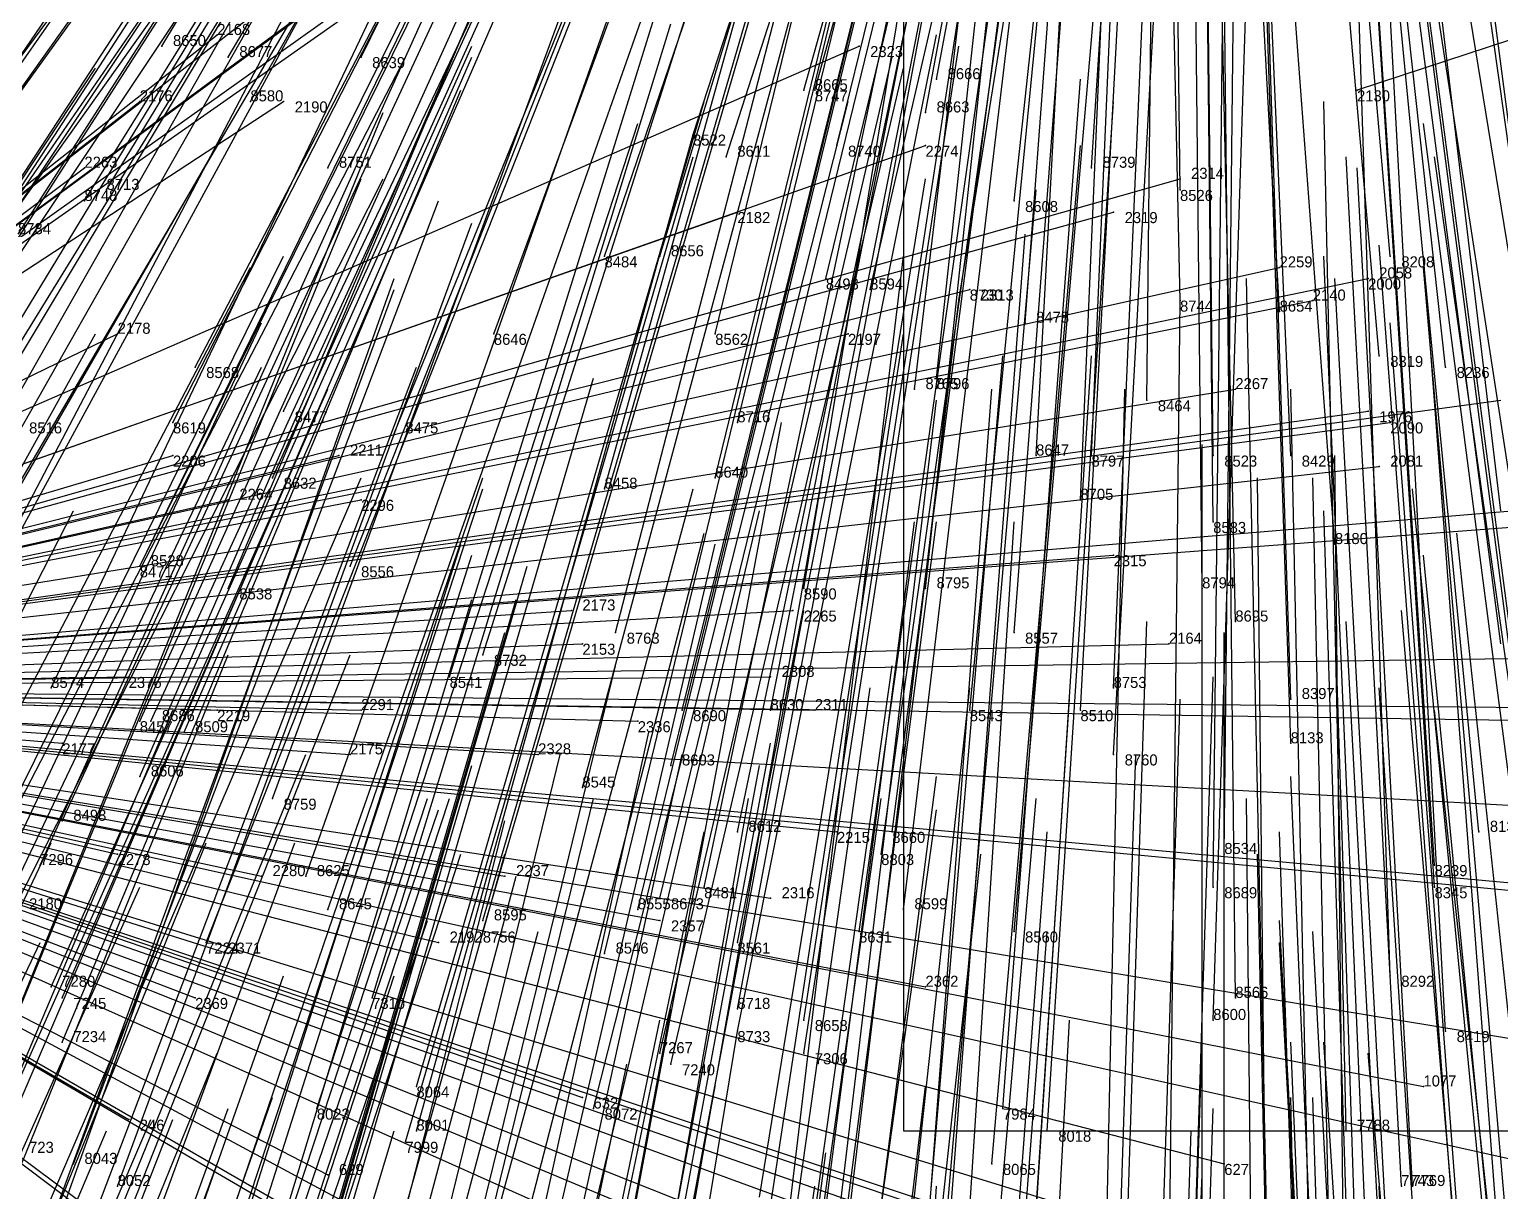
# Model space of a CAD drawing. Extents: x -0.5 to 0.59, y -0.5 to 0.59.
# Drawn here: x -0.108 to 0.025, y -0.2575 to -0.1525 of the extents above; entities that cross this region are included whole.
import ezdxf

# ---------------------------------------------------------------- set-up
doc = ezdxf.new("R2010")
doc.units = 0
for name, color, linetype in [('Clients', 3, 'CONTINUOUS'), ('Facilities', 3, 'CONTINUOUS'), ('Facilities_lines', 3, 'CONTINUOUS'), ('Min_max_boxes', 1, 'CONTINUOUS'), ('Normals', 1, 'CONTINUOUS'), ('Source_points', 5, 'CONTINUOUS'), ('Text', 3, 'CONTINUOUS')]:
    doc.layers.add(name, color=color, linetype=linetype)

msp = doc.modelspace()

# ---------------------------------------------------------------- linework, layer by layer
at = {"layer": 'Clients', "color": 5}
for p in [(-0.091, -0.153, -1.25), (-0.033, -0.154, -1.25), (0.012, -0.158, -1.25), (-0.098, -0.159, -1.25), (-0.085, -0.159, -1.25), (-0.027, -0.163, -1.25), (-0.103, -0.165, -1.25), (-0.004, -0.166, -1.25), (-0.044, -0.169, -1.25), (-0.01, -0.169, -1.25), (0.005, -0.174, -1.25), (0.013, -0.175, -1.25), (0.013, -0.175, -1.25), (-0.023, -0.176, -1.25), (0.008, -0.177, -1.25), (-0.1, -0.18, -1.25), (-0.034, -0.18, -1.25), (0.001, -0.185, -1.25), (0.013, -0.187, -1.25), (0.015, -0.188, -1.25), (-0.095, -0.191, -1.25), (-0.08, -0.191, -1.25), (0.014, -0.192, -1.25), (-0.09, -0.195, -1.25), (-0.078, -0.195, -1.25), (-0.01, -0.2, -1.25), (-0.059, -0.205, -1.25), (-0.039, -0.205, -1.25), (-0.058, -0.208, -1.25), (-0.005, -0.208, -1.25), (-0.099, -0.211, -1.25), (-0.041, -0.211, -1.25), (-0.091, -0.214, -1.25), (-0.078, -0.214, -1.25), (-0.037, -0.214, -1.25), (-0.053, -0.215, -1.25), (-0.105, -0.217, -1.25), (-0.079, -0.218, -1.25), (-0.062, -0.218, -1.25), (-0.035, -0.225, -1.25), (-0.1, -0.227, -1.25), (-0.087, -0.229, -1.25), (-0.065, -0.229, -1.25), (-0.041, -0.231, -1.25), (-0.051, -0.233, -1.25), (-0.071, -0.235, -1.25), (-0.09, -0.236, -1.25), (-0.027, -0.239, -1.25), (-0.093, -0.24, -1.25), (0.018, -0.248, -1.25), (-0.058, -0.249, -1.25), (-0.099, -0.251, -1.25), (0, -0.255, -1.25), (-0.081, -0.256, -1.25)]:
    msp.add_point(p, dxfattribs=at)
at = {"layer": 'Facilities', "color": 3}
for p in [(-0.096, -0.154, -0.453), (-0.09, -0.155, -0.448), (-0.078, -0.155, -0.434), (-0.038, -0.158, -0.407), (-0.037, -0.158, -0.406), (-0.026, -0.157, -0.397), (-0.088, -0.159, -0.454), (-0.027, -0.16, -0.404), (-0.048, -0.162, -0.422), (-0.035, -0.163, -0.417), (-0.045, -0.164, -0.424), (-0.081, -0.165, -0.459), (-0.012, -0.165, -0.413), (-0.101, -0.167, -0.487), (-0.004, -0.167, -0.417), (-0.103, -0.168, -0.492), (-0.019, -0.168, -0.423), (-0.056, -0.173, -0.455), (-0.051, -0.173, -0.451), (0.015, -0.173, -0.435), (-0.036, -0.175, -0.447), (-0.032, -0.176, -0.446), (-0.024, -0.177, -0.446), (-0.004, -0.177, -0.444), (0.005, -0.178, -0.444), (-0.018, -0.179, -0.449), (-0.066, -0.18, -0.48), (-0.046, -0.18, -0.466), (0.014, -0.182, -0.457), (-0.093, -0.183, -0.514), (0.02, -0.183, -0.461), (-0.026, -0.184, -0.465), (-0.028, -0.185, -0.468), (-0.007, -0.186, -0.467), (-0.085, -0.187, -0.514), (-0.095, -0.188, -0.527), (-0.044, -0.188, -0.483), (-0.075, -0.189, -0.507), (-0.017, -0.191, -0.479), (-0.012, -0.191, -0.479), (-0.001, -0.191, -0.478), (0.006, -0.191, -0.479), (-0.086, -0.193, -0.529), (-0.056, -0.194, -0.504), (-0.046, -0.193, -0.496), (-0.013, -0.195, -0.488), (-0.001, -0.197, -0.493), (0.01, -0.199, -0.497), (-0.098, -0.201, -0.559), (-0.098, -0.201, -0.558), (-0.079, -0.201, -0.54), (-0.09, -0.203, -0.556), (-0.038, -0.203, -0.518), (-0.027, -0.203, -0.511), (-0.002, -0.203, -0.507), (0.001, -0.206, -0.515), (-0.055, -0.207, -0.537), (-0.019, -0.207, -0.521), (-0.067, -0.209, -0.549), (-0.07, -0.211, -0.557), (-0.106, -0.212, -0.592), (-0.01, -0.212, -0.53), (-0.049, -0.214, -0.55), (-0.041, -0.214, -0.544), (-0.023, -0.214, -0.539), (-0.013, -0.214, -0.537), (0.006, -0.213, -0.533), (-0.098, -0.215, -0.592), (-0.097, -0.215, -0.589), (-0.094, -0.216, -0.589), (-0.01, -0.218, -0.547), (0.006, -0.217, -0.542), (-0.05, -0.219, -0.56), (-0.098, -0.22, -0.602), (-0.086, -0.222, -0.596), (-0.058, -0.221, -0.571), (-0.105, -0.224, -0.617), (-0.044, -0.225, -0.573), (-0.03, -0.225, -0.568), (0.023, -0.225, -0.565), (-0.031, -0.227, -0.573), (0, -0.227, -0.567), (-0.107, -0.228, -0.629), (0.019, -0.228, -0.573), (-0.083, -0.229, -0.608), (-0.051, -0.231, -0.591), (-0.047, -0.23, -0.588), (-0.001, -0.23, -0.575), (0.019, -0.23, -0.577), (-0.081, -0.232, -0.614), (-0.053, -0.232, -0.595), (-0.029, -0.232, -0.584), (-0.067, -0.233, -0.606), (-0.092, -0.235, -0.632), (-0.067, -0.234, -0.609), (-0.044, -0.235, -0.598), (-0.033, -0.234, -0.591), (-0.019, -0.234, -0.588), (-0.056, -0.236, -0.605), (-0.106, -0.239, -0.653), (0.015, -0.238, -0.597), (-0.105, -0.24, -0.655), (-0.077, -0.24, -0.631), (0.001, -0.24, -0.6), (-0.044, -0.241, -0.612), (-0.044, -0.243, -0.619), (-0.038, -0.242, -0.614), (-0.001, -0.242, -0.605), (0.02, -0.243, -0.61), (-0.105, -0.244, -0.663), (-0.051, -0.245, -0.626), (-0.038, -0.245, -0.621), (-0.05, -0.246, -0.628), (-0.073, -0.248, -0.647), (-0.082, -0.25, -0.658), (-0.057, -0.25, -0.641), (-0.02, -0.25, -0.628), (-0.073, -0.252, -0.656), (-0.016, -0.252, -0.631), (0.011, -0.252, -0.63), (-0.074, -0.253, -0.659), (-0.104, -0.255, -0.688), (-0.021, -0.255, -0.64), (-0.1, -0.257, -0.689), (0.016, -0.257, -0.643), (0.017, -0.257, -0.644)]:
    msp.add_point(p, dxfattribs=at)
at = {"layer": 'Facilities_lines', "color": 3}
for p, q in [((0.164, -0.108, -1.25), (0.012, -0.158, -1.25)), ((-0.166, -0.212, -1.25), (-0.041, -0.123, -1.25)), ((-0.166, -0.212, -1.25), (-0.052, -0.128, -1.25)), ((-0.166, -0.212, -1.25), (-0.067, -0.135, -1.25)), ((-0.166, -0.212, -1.25), (-0.064, -0.137, -1.25)), ((-0.166, -0.212, -1.25), (-0.069, -0.144, -1.25)), ((-0.166, -0.212, -1.25), (-0.091, -0.153, -1.25)), ((-0.166, -0.212, -1.25), (-0.033, -0.154, -1.25)), ((-0.166, -0.212, -1.25), (-0.098, -0.159, -1.25)), ((-0.166, -0.212, -1.25), (-0.085, -0.159, -1.25)), ((-0.166, -0.212, -1.25), (-0.027, -0.163, -1.25)), ((-0.166, -0.212, -1.25), (-0.103, -0.165, -1.25)), ((-0.166, -0.212, -1.25), (-0.004, -0.166, -1.25)), ((-0.166, -0.212, -1.25), (-0.044, -0.169, -1.25)), ((-0.166, -0.212, -1.25), (-0.01, -0.169, -1.25)), ((-0.166, -0.212, -1.25), (0.005, -0.174, -1.25)), ((-0.166, -0.212, -1.25), (0.013, -0.175, -1.25)), ((-0.166, -0.212, -1.25), (0.013, -0.175, -1.25)), ((-0.166, -0.212, -1.25), (-0.023, -0.176, -1.25)), ((-0.166, -0.212, -1.25), (0.008, -0.177, -1.25)), ((-0.166, -0.212, -1.25), (-0.1, -0.18, -1.25)), ((-0.166, -0.212, -1.25), (-0.034, -0.18, -1.25)), ((-0.166, -0.212, -1.25), (0.001, -0.185, -1.25)), ((-0.166, -0.212, -1.25), (0.025, -0.186, -1.25)), ((-0.166, -0.212, -1.25), (0.013, -0.187, -1.25)), ((-0.166, -0.212, -1.25), (0.015, -0.188, -1.25)), ((-0.166, -0.212, -1.25), (-0.095, -0.191, -1.25)), ((-0.166, -0.212, -1.25), (-0.08, -0.191, -1.25)), ((-0.166, -0.212, -1.25), (0.014, -0.192, -1.25)), ((-0.166, -0.212, -1.25), (-0.09, -0.195, -1.25)), ((-0.166, -0.212, -1.25), (-0.078, -0.195, -1.25)), ((-0.166, -0.212, -1.25), (0.026, -0.196, -1.25)), ((-0.166, -0.212, -1.25), (0.032, -0.197, -1.25)), ((-0.166, -0.212, -1.25), (-0.01, -0.2, -1.25)), ((-0.166, -0.212, -1.25), (-0.059, -0.205, -1.25)), ((-0.166, -0.212, -1.25), (-0.039, -0.205, -1.25)), ((-0.166, -0.212, -1.25), (-0.058, -0.208, -1.25)), ((-0.166, -0.212, -1.25), (-0.005, -0.208, -1.25)), ((-0.166, -0.212, -1.25), (0.05, -0.209, -1.25)), ((-0.166, -0.212, -1.25), (-0.041, -0.211, -1.25)), ((-0.166, -0.212, -1.25), (-0.099, -0.211, -1.25)), ((-0.166, -0.212, -1.25), (-0.099, -0.251, -1.25)), ((-0.166, -0.212, -1.25), (-0.002, -0.277, -1.25)), ((-0.166, -0.212, -1.25), (-0.081, -0.261, -1.25)), ((-0.166, -0.212, -1.25), (-0.065, -0.271, -1.25)), ((-0.166, -0.212, -1.25), (-0.024, -0.26, -1.25)), ((-0.166, -0.212, -1.25), (0, -0.255, -1.25)), ((-0.166, -0.212, -1.25), (-0.081, -0.256, -1.25)), ((-0.166, -0.212, -1.25), (-0.058, -0.249, -1.25)), ((-0.166, -0.212, -1.25), (-0.03, -0.285, -1.25)), ((-0.166, -0.212, -1.25), (-0.085, -0.272, -1.25)), ((-0.166, -0.212, -1.25), (-0.086, -0.272, -1.25)), ((-0.166, -0.212, -1.25), (-0.027, -0.27, -1.25)), ((-0.166, -0.212, -1.25), (-0.043, -0.267, -1.25)), ((-0.166, -0.212, -1.25), (-0.01, -0.269, -1.25)), ((-0.166, -0.212, -1.25), (0.008, -0.27, -1.25)), ((-0.166, -0.212, -1.25), (0.031, -0.281, -1.25)), ((-0.166, -0.212, -1.25), (0.018, -0.248, -1.25)), ((-0.166, -0.212, -1.25), (0.019, -0.269, -1.25)), ((-0.166, -0.212, -1.25), (-0.079, -0.218, -1.25)), ((-0.166, -0.212, -1.25), (-0.105, -0.217, -1.25)), ((-0.166, -0.212, -1.25), (-0.071, -0.235, -1.25)), ((-0.166, -0.212, -1.25), (0.035, -0.279, -1.25)), ((-0.166, -0.212, -1.25), (0.046, -0.259, -1.25)), ((-0.166, -0.212, -1.25), (0.041, -0.231, -1.25)), ((-0.166, -0.212, -1.25), (0.032, -0.215, -1.25)), ((-0.166, -0.212, -1.25), (0.053, -0.214, -1.25)), ((-0.166, -0.212, -1.25), (0.065, -0.234, -1.25)), ((-0.166, -0.212, -1.25), (0.033, -0.223, -1.25)), ((-0.166, -0.212, -1.25), (0.04, -0.246, -1.25)), ((-0.166, -0.212, -1.25), (-0.035, -0.225, -1.25)), ((-0.166, -0.212, -1.25), (-0.091, -0.214, -1.25)), ((-0.166, -0.212, -1.25), (-0.065, -0.229, -1.25)), ((-0.166, -0.212, -1.25), (-0.1, -0.227, -1.25)), ((-0.166, -0.212, -1.25), (-0.087, -0.229, -1.25)), ((-0.166, -0.212, -1.25), (-0.078, -0.214, -1.25)), ((-0.166, -0.212, -1.25), (-0.037, -0.214, -1.25)), ((-0.166, -0.212, -1.25), (-0.041, -0.231, -1.25)), ((-0.166, -0.212, -1.25), (-0.062, -0.218, -1.25)), ((-0.166, -0.212, -1.25), (-0.053, -0.215, -1.25)), ((-0.166, -0.212, -1.25), (-0.051, -0.233, -1.25)), ((-0.166, -0.212, -1.25), (-0.027, -0.239, -1.25)), ((-0.166, -0.212, -1.25), (-0.093, -0.24, -1.25)), ((-0.166, -0.212, -1.25), (-0.09, -0.236, -1.25))]:
    msp.add_line(p, q, dxfattribs=at)
at = {"layer": 'Min_max_boxes', "color": 1}
for p, q in [((-0.029, 0.039, -1.25), (-0.029, -0.252, -1.25)), ((-0.029, 0.039, -1.25), (-0.029, -0.252, -1.25)), ((-0.029, -0.252, -1.25), (0.31, -0.252, -1.25)), ((-0.029, -0.252, -1.25), (0.31, -0.252, -1.25)), ((-0.029, -0.252, -1.25), (-0.029, -0.252, -1.25))]:
    msp.add_line(p, q, dxfattribs=at)
at = {"layer": 'Normals', "color": 1}
for p, q in [((-0.026, -0.157, -0.397), (-0.009, -0.066, -0.436)), ((-0.038, -0.158, -0.407), (-0.013, -0.069, -0.444)), ((-0.037, -0.158, -0.406), (-0.012, -0.068, -0.442)), ((-0.027, -0.16, -0.404), (-0.01, -0.069, -0.443)), ((-0.078, -0.155, -0.434), (-0.037, -0.072, -0.471)), ((-0.048, -0.162, -0.422), (-0.019, -0.073, -0.458)), ((-0.035, -0.163, -0.417), (-0.013, -0.073, -0.454)), ((-0.012, -0.165, -0.413), (-0.006, -0.072, -0.451)), ((-0.096, -0.154, -0.453), (-0.048, -0.074, -0.491)), ((-0.045, -0.164, -0.424), (-0.016, -0.074, -0.459)), ((-0.09, -0.155, -0.448), (-0.043, -0.075, -0.486)), ((-0.004, -0.167, -0.417), (-0.005, -0.075, -0.457)), ((-0.019, -0.168, -0.423), (-0.009, -0.076, -0.462)), ((-0.088, -0.159, -0.454), (-0.042, -0.078, -0.492)), ((-0.081, -0.165, -0.459), (-0.04, -0.082, -0.497)), ((0.015, -0.173, -0.435), (0.007, -0.082, -0.476)), ((-0.111, -0.158, -0.484), (-0.056, -0.084, -0.521)), ((-0.056, -0.173, -0.455), (-0.026, -0.085, -0.491)), ((-0.051, -0.173, -0.451), (-0.024, -0.084, -0.487)), ((-0.036, -0.175, -0.447), (-0.014, -0.084, -0.483)), ((-0.032, -0.176, -0.446), (-0.011, -0.085, -0.482)), ((-0.024, -0.177, -0.446), (-0.009, -0.084, -0.481)), ((-0.018, -0.179, -0.449), (-0.011, -0.086, -0.486)), ((-0.004, -0.177, -0.444), (-0.006, -0.086, -0.483)), ((0.005, -0.178, -0.444), (0, -0.086, -0.484)), ((-0.103, -0.168, -0.492), (-0.054, -0.089, -0.53)), ((-0.101, -0.167, -0.487), (-0.053, -0.088, -0.525)), ((-0.046, -0.18, -0.466), (-0.024, -0.09, -0.502)), ((0.014, -0.182, -0.457), (0.006, -0.091, -0.497)), ((-0.109, -0.171, -0.507), (-0.059, -0.093, -0.544)), ((-0.066, -0.18, -0.48), (-0.034, -0.093, -0.517)), ((-0.028, -0.185, -0.468), (-0.017, -0.093, -0.505)), ((-0.026, -0.184, -0.465), (-0.016, -0.092, -0.502)), ((0.02, -0.183, -0.461), (0.01, -0.092, -0.501)), ((-0.007, -0.186, -0.467), (-0.006, -0.094, -0.504)), ((-0.044, -0.188, -0.483), (-0.022, -0.098, -0.52)), ((-0.017, -0.191, -0.479), (-0.012, -0.098, -0.516)), ((-0.012, -0.191, -0.479), (-0.008, -0.098, -0.516)), ((-0.001, -0.191, -0.478), (-0.002, -0.099, -0.516)), ((0.006, -0.191, -0.479), (0.002, -0.099, -0.518)), ((-0.093, -0.183, -0.514), (-0.05, -0.101, -0.551)), ((-0.013, -0.195, -0.488), (-0.009, -0.102, -0.526)), ((0.03, -0.194, -0.49), (0.018, -0.102, -0.528)), ((-0.085, -0.187, -0.514), (-0.045, -0.103, -0.55)), ((-0.075, -0.189, -0.507), (-0.04, -0.103, -0.546)), ((-0.046, -0.193, -0.496), (-0.024, -0.103, -0.533)), ((-0.126, -0.18, -0.55), (-0.074, -0.104, -0.588)), ((-0.118, -0.181, -0.541), (-0.068, -0.104, -0.579)), ((-0.112, -0.184, -0.538), (-0.064, -0.105, -0.576)), ((-0.056, -0.194, -0.504), (-0.031, -0.104, -0.541)), ((-0.001, -0.197, -0.493), (-0.002, -0.105, -0.531)), ((0.025, -0.196, -0.494), (0.014, -0.104, -0.531)), ((-0.095, -0.188, -0.527), (-0.053, -0.106, -0.566)), ((0.01, -0.199, -0.497), (0.003, -0.106, -0.535)), ((-0.109, -0.189, -0.544), (-0.063, -0.108, -0.582)), ((-0.086, -0.193, -0.529), (-0.048, -0.109, -0.568)), ((-0.027, -0.203, -0.511), (-0.017, -0.11, -0.548)), ((-0.002, -0.203, -0.507), (-0.003, -0.11, -0.544)), ((-0.038, -0.203, -0.518), (-0.023, -0.112, -0.555)), ((0.001, -0.206, -0.515), (-0.001, -0.113, -0.552)), ((-0.079, -0.201, -0.54), (-0.045, -0.115, -0.578)), ((-0.019, -0.207, -0.521), (-0.012, -0.115, -0.557)), ((-0.133, -0.192, -0.585), (-0.079, -0.116, -0.622)), ((0.025, -0.208, -0.523), (0.013, -0.116, -0.56)), ((-0.098, -0.201, -0.558), (-0.057, -0.117, -0.596)), ((-0.098, -0.201, -0.559), (-0.057, -0.118, -0.596)), ((-0.09, -0.203, -0.556), (-0.054, -0.118, -0.594)), ((-0.055, -0.207, -0.537), (-0.032, -0.118, -0.575)), ((0.026, -0.208, -0.525), (0.014, -0.117, -0.563)), ((-0.01, -0.212, -0.53), (-0.006, -0.119, -0.567)), ((0.006, -0.213, -0.533), (0.003, -0.12, -0.569)), ((-0.067, -0.209, -0.549), (-0.039, -0.121, -0.588)), ((-0.023, -0.214, -0.539), (-0.014, -0.122, -0.577)), ((-0.013, -0.214, -0.537), (-0.008, -0.121, -0.574)), ((-0.139, -0.199, -0.607), (-0.086, -0.123, -0.645)), ((-0.128, -0.201, -0.595), (-0.078, -0.123, -0.632)), ((-0.041, -0.214, -0.544), (-0.023, -0.123, -0.582)), ((-0.07, -0.211, -0.557), (-0.043, -0.124, -0.596)), ((0.006, -0.217, -0.542), (0.003, -0.124, -0.579)), ((-0.133, -0.203, -0.605), (-0.082, -0.125, -0.643)), ((-0.049, -0.214, -0.55), (-0.027, -0.125, -0.589)), ((-0.01, -0.218, -0.547), (-0.005, -0.126, -0.584)), ((0.027, -0.218, -0.55), (0.015, -0.126, -0.587)), ((-0.106, -0.212, -0.592), (-0.066, -0.128, -0.63)), ((-0.118, -0.209, -0.6), (-0.071, -0.129, -0.637)), ((-0.097, -0.215, -0.589), (-0.058, -0.13, -0.626)), ((-0.05, -0.219, -0.56), (-0.028, -0.129, -0.599)), ((-0.098, -0.215, -0.592), (-0.06, -0.131, -0.629)), ((-0.094, -0.216, -0.589), (-0.057, -0.131, -0.625)), ((-0.058, -0.221, -0.571), (-0.034, -0.132, -0.609)), ((0.023, -0.225, -0.565), (0.014, -0.132, -0.602)), ((-0.128, -0.212, -0.62), (-0.08, -0.134, -0.658)), ((-0.044, -0.225, -0.573), (-0.025, -0.134, -0.611)), ((-0.03, -0.225, -0.568), (-0.018, -0.133, -0.606)), ((0, -0.227, -0.567), (0.001, -0.134, -0.604)), ((-0.098, -0.22, -0.602), (-0.061, -0.135, -0.638)), ((-0.086, -0.222, -0.596), (-0.054, -0.135, -0.633)), ((-0.031, -0.227, -0.573), (-0.018, -0.135, -0.611)), ((0.019, -0.228, -0.573), (0.013, -0.136, -0.61)), ((-0.128, -0.219, -0.634), (-0.082, -0.138, -0.671)), ((-0.121, -0.22, -0.627), (-0.078, -0.138, -0.665)), ((-0.001, -0.23, -0.575), (0, -0.137, -0.612)), ((0.019, -0.23, -0.577), (0.013, -0.137, -0.614)), ((0.035, -0.229, -0.579), (0.022, -0.137, -0.616)), ((-0.149, -0.214, -0.653), (-0.095, -0.139, -0.689)), ((-0.142, -0.215, -0.644), (-0.088, -0.139, -0.68)), ((-0.143, -0.217, -0.649), (-0.09, -0.14, -0.685)), ((-0.142, -0.218, -0.65), (-0.09, -0.14, -0.686)), ((-0.105, -0.224, -0.617), (-0.066, -0.14, -0.655)), ((-0.047, -0.23, -0.588), (-0.028, -0.14, -0.625)), ((-0.029, -0.232, -0.584), (-0.018, -0.14, -0.621)), ((-0.083, -0.229, -0.608), (-0.052, -0.141, -0.646)), ((-0.053, -0.232, -0.595), (-0.031, -0.142, -0.632)), ((-0.051, -0.231, -0.591), (-0.029, -0.141, -0.629)), ((-0.033, -0.234, -0.591), (-0.02, -0.142, -0.629)), ((-0.019, -0.234, -0.588), (-0.011, -0.142, -0.624)), ((-0.123, -0.224, -0.64), (-0.079, -0.143, -0.677)), ((-0.107, -0.228, -0.629), (-0.069, -0.144, -0.668)), ((-0.081, -0.232, -0.614), (-0.05, -0.144, -0.651)), ((-0.067, -0.233, -0.606), (-0.041, -0.144, -0.642)), ((-0.044, -0.235, -0.598), (-0.026, -0.144, -0.635)), ((-0.143, -0.224, -0.665), (-0.091, -0.146, -0.7)), ((-0.067, -0.234, -0.609), (-0.041, -0.145, -0.645)), ((-0.056, -0.236, -0.605), (-0.034, -0.145, -0.642)), ((0.015, -0.238, -0.597), (0.012, -0.146, -0.635)), ((0.001, -0.24, -0.6), (0, -0.147, -0.637)), ((-0.137, -0.229, -0.667), (-0.089, -0.149, -0.704)), ((-0.092, -0.235, -0.632), (-0.058, -0.149, -0.67)), ((-0.044, -0.241, -0.612), (-0.027, -0.15, -0.65)), ((-0.001, -0.242, -0.605), (0.002, -0.149, -0.642)), ((0.033, -0.24, -0.607), (0.019, -0.149, -0.645)), ((0.037, -0.242, -0.611), (0.022, -0.15, -0.649)), ((-0.038, -0.242, -0.614), (-0.024, -0.151, -0.651)), ((0.02, -0.243, -0.61), (0.015, -0.151, -0.649)), ((-0.077, -0.24, -0.631), (-0.05, -0.152, -0.668)), ((-0.106, -0.239, -0.653), (-0.068, -0.154, -0.69)), ((-0.091, -0.153, -1.25), (-0.091, -0.153, -1.15)), ((-0.044, -0.243, -0.619), (-0.026, -0.153, -0.656)), ((-0.038, -0.245, -0.621), (-0.024, -0.154, -0.658)), ((-0.033, -0.154, -1.25), (-0.033, -0.154, -1.15)), ((-0.117, -0.238, -0.662), (-0.074, -0.155, -0.7)), ((-0.105, -0.24, -0.655), (-0.068, -0.155, -0.693)), ((-0.051, -0.245, -0.626), (-0.03, -0.155, -0.663)), ((-0.153, -0.233, -0.698), (-0.102, -0.156, -0.735)), ((-0.05, -0.246, -0.628), (-0.029, -0.156, -0.665)), ((-0.105, -0.244, -0.663), (-0.069, -0.158, -0.701)), ((-0.02, -0.25, -0.628), (-0.013, -0.157, -0.664)), ((0.012, -0.158, -1.25), (0.012, -0.158, -1.15)), ((-0.098, -0.159, -1.25), (-0.098, -0.159, -1.15)), ((-0.085, -0.159, -1.25), (-0.085, -0.159, -1.15)), ((-0.073, -0.248, -0.647), (-0.047, -0.159, -0.683)), ((-0.057, -0.25, -0.641), (-0.034, -0.159, -0.677)), ((-0.016, -0.252, -0.631), (-0.01, -0.159, -0.668)), ((0.011, -0.252, -0.63), (0.009, -0.159, -0.668)), ((-0.111, -0.246, -0.674), (-0.076, -0.16, -0.713)), ((-0.082, -0.25, -0.658), (-0.053, -0.161, -0.694)), ((-0.073, -0.252, -0.656), (-0.048, -0.162, -0.692)), ((0.03, -0.253, -0.636), (0.018, -0.161, -0.674)), ((-0.138, -0.244, -0.7), (-0.091, -0.163, -0.737)), ((-0.027, -0.163, -1.25), (-0.027, -0.163, -1.15)), ((-0.021, -0.255, -0.64), (-0.013, -0.163, -0.677)), ((-0.074, -0.253, -0.659), (-0.048, -0.164, -0.696)), ((0.016, -0.257, -0.643), (0.011, -0.164, -0.681)), ((0.032, -0.256, -0.645), (0.019, -0.164, -0.682)), ((-0.118, -0.249, -0.689), (-0.076, -0.166, -0.726)), ((-0.113, -0.251, -0.689), (-0.078, -0.166, -0.727)), ((-0.103, -0.165, -1.25), (-0.103, -0.165, -1.15)), ((-0.042, -0.258, -0.654), (-0.027, -0.166, -0.69)), ((-0.004, -0.166, -1.25), (-0.004, -0.166, -1.15)), ((0.017, -0.257, -0.644), (0.012, -0.165, -0.682)), ((-0.025, -0.259, -0.65), (-0.017, -0.167, -0.688)), ((-0.104, -0.255, -0.688), (-0.071, -0.168, -0.726)), ((-0.1, -0.257, -0.689), (-0.068, -0.17, -0.727)), ((-0.044, -0.169, -1.25), (-0.044, -0.169, -1.15)), ((-0.01, -0.169, -1.25), (-0.01, -0.169, -1.15)), ((-0.025, -0.263, -0.66), (-0.018, -0.171, -0.698)), ((0.021, -0.264, -0.662), (0.014, -0.172, -0.7)), ((-0.131, -0.256, -0.72), (-0.088, -0.174, -0.756)), ((-0.126, -0.256, -0.715), (-0.085, -0.173, -0.751)), ((-0.04, -0.265, -0.671), (-0.029, -0.173, -0.708)), ((0.005, -0.174, -1.25), (0.005, -0.174, -1.15)), ((0.013, -0.266, -0.666), (0.009, -0.173, -0.703)), ((0.025, -0.265, -0.666), (0.018, -0.173, -0.704)), ((0.026, -0.266, -0.668), (0.018, -0.174, -0.706)), ((-0.106, -0.262, -0.707), (-0.075, -0.175, -0.744)), ((0.004, -0.267, -0.668), (0.002, -0.175, -0.706)), ((0.015, -0.267, -0.669), (0.01, -0.175, -0.707)), ((0.013, -0.175, -1.25), (0.013, -0.175, -1.15)), ((0.013, -0.175, -1.25), (0.013, -0.175, -1.15)), ((-0.107, -0.263, -0.71), (-0.075, -0.176, -0.747)), ((-0.023, -0.176, -1.25), (-0.023, -0.176, -1.15)), ((-0.035, -0.269, -0.677), (-0.024, -0.177, -0.715)), ((-0.005, -0.269, -0.674), (-0.004, -0.177, -0.712)), ((0.008, -0.177, -1.25), (0.008, -0.177, -1.15)), ((-0.127, -0.264, -0.731), (-0.087, -0.179, -0.768)), ((0.022, -0.272, -0.681), (0.015, -0.179, -0.718)), ((-0.147, -0.261, -0.749), (-0.102, -0.18, -0.786)), ((-0.1, -0.18, -1.25), (-0.1, -0.18, -1.15)), ((-0.043, -0.272, -0.687), (-0.029, -0.18, -0.724)), ((-0.034, -0.18, -1.25), (-0.034, -0.18, -1.15)), ((-0.028, -0.275, -0.69), (-0.02, -0.182, -0.728)), ((-0.018, -0.275, -0.688), (-0.012, -0.182, -0.726)), ((-0.127, -0.267, -0.739), (-0.087, -0.183, -0.775)), ((-0.106, -0.27, -0.726), (-0.073, -0.183, -0.762)), ((-0.083, -0.273, -0.713), (-0.057, -0.184, -0.751)), ((-0.119, -0.27, -0.738), (-0.081, -0.185, -0.775)), ((-0.037, -0.278, -0.702), (-0.026, -0.186, -0.74)), ((-0.028, -0.277, -0.697), (-0.021, -0.185, -0.734)), ((-0.011, -0.278, -0.695), (-0.009, -0.185, -0.732)), ((0.001, -0.185, -1.25), (0.001, -0.185, -1.15)), ((0.008, -0.278, -0.695), (0.006, -0.185, -0.733)), ((-0.119, -0.273, -0.744), (-0.082, -0.187, -0.781)), ((0.013, -0.187, -1.25), (0.013, -0.187, -1.15)), ((-0.057, -0.279, -0.712), (-0.04, -0.188, -0.749)), ((0.015, -0.188, -1.25), (0.015, -0.188, -1.15)), ((-0.002, -0.282, -0.706), (-0.002, -0.19, -0.743)), ((-0.095, -0.191, -1.25), (-0.095, -0.191, -1.15)), ((-0.08, -0.191, -1.25), (-0.08, -0.191, -1.15)), ((-0.052, -0.282, -0.718), (-0.036, -0.191, -0.756)), ((0.011, -0.284, -0.711), (0.01, -0.191, -0.748)), ((0.014, -0.192, -1.25), (0.014, -0.192, -1.15)), ((-0.115, -0.279, -0.754), (-0.078, -0.193, -0.791)), ((-0.097, -0.281, -0.744), (-0.067, -0.193, -0.781)), ((-0.096, -0.282, -0.745), (-0.067, -0.194, -0.783)), ((-0.072, -0.283, -0.729), (-0.048, -0.194, -0.768)), ((0.004, -0.286, -0.714), (0.003, -0.193, -0.751)), ((0.01, -0.286, -0.716), (0.008, -0.193, -0.753)), ((0.026, -0.286, -0.718), (0.017, -0.194, -0.755)), ((-0.09, -0.195, -1.25), (-0.09, -0.195, -1.15)), ((-0.078, -0.195, -1.25), (-0.078, -0.195, -1.15)), ((-0.146, -0.278, -0.785), (-0.104, -0.196, -0.823)), ((-0.063, -0.285, -0.731), (-0.042, -0.196, -0.769)), ((0.012, -0.289, -0.724), (0.009, -0.196, -0.761)), ((-0.07, -0.287, -0.739), (-0.047, -0.198, -0.777)), ((-0.04, -0.29, -0.731), (-0.028, -0.197, -0.767)), ((-0.038, -0.289, -0.729), (-0.026, -0.197, -0.765)), ((-0.025, -0.29, -0.727), (-0.019, -0.197, -0.765)), ((0.031, -0.291, -0.731), (0.021, -0.198, -0.768)), ((-0.097, -0.287, -0.759), (-0.069, -0.199, -0.797)), ((-0.067, -0.289, -0.742), (-0.046, -0.199, -0.78)), ((-0.096, -0.288, -0.759), (-0.068, -0.2, -0.797)), ((-0.01, -0.2, -1.25), (-0.01, -0.2, -1.15)), ((0.027, -0.292, -0.734), (0.018, -0.2, -0.771)), ((-0.089, -0.29, -0.759), (-0.063, -0.201, -0.797)), ((-0.095, -0.293, -0.77), (-0.068, -0.204, -0.808)), ((-0.09, -0.293, -0.766), (-0.064, -0.204, -0.804)), ((-0.059, -0.205, -1.25), (-0.059, -0.205, -1.15)), ((-0.055, -0.296, -0.752), (-0.038, -0.205, -0.79)), ((-0.039, -0.205, -1.25), (-0.039, -0.205, -1.15)), ((-0.01, -0.299, -0.747), (-0.007, -0.206, -0.785)), ((0.013, -0.298, -0.746), (0.01, -0.205, -0.783)), ((0.016, -0.299, -0.749), (0.011, -0.206, -0.786)), ((0.024, -0.298, -0.747), (0.016, -0.205, -0.784)), ((-0.091, -0.296, -0.774), (-0.065, -0.207, -0.812)), ((0, -0.3, -0.75), (0, -0.207, -0.787)), ((-0.058, -0.208, -1.25), (-0.058, -0.208, -1.15)), ((-0.005, -0.208, -1.25), (-0.005, -0.208, -1.15)), ((-0.125, -0.295, -0.801), (-0.09, -0.209, -0.838)), ((-0.113, -0.295, -0.791), (-0.079, -0.209, -0.828)), ((-0.077, -0.3, -0.774), (-0.055, -0.21, -0.812)), ((-0.043, -0.302, -0.762), (-0.03, -0.21, -0.8)), ((-0.099, -0.211, -1.25), (-0.099, -0.211, -1.15)), ((-0.041, -0.211, -1.25), (-0.041, -0.211, -1.15)), ((-0.004, -0.304, -0.76), (-0.001, -0.211, -0.798)), ((-0.045, -0.304, -0.767), (-0.032, -0.212, -0.805)), ((-0.033, -0.304, -0.763), (-0.023, -0.212, -0.801)), ((0.02, -0.305, -0.763), (0.014, -0.212, -0.8)), ((-0.131, -0.299, -0.816), (-0.095, -0.214, -0.854)), ((-0.091, -0.214, -1.25), (-0.091, -0.214, -1.15)), ((-0.078, -0.214, -1.25), (-0.078, -0.214, -1.15)), ((-0.037, -0.214, -1.25), (-0.037, -0.214, -1.15)), ((-0.02, -0.305, -0.765), (-0.014, -0.213, -0.802)), ((-0.007, -0.306, -0.765), (-0.004, -0.213, -0.802)), ((0.029, -0.307, -0.77), (0.019, -0.214, -0.807)), ((-0.053, -0.215, -1.25), (-0.053, -0.215, -1.15)), ((-0.072, -0.307, -0.789), (-0.052, -0.216, -0.826)), ((-0.118, -0.304, -0.814), (-0.083, -0.218, -0.852)), ((-0.105, -0.217, -1.25), (-0.105, -0.217, -1.15)), ((-0.082, -0.308, -0.797), (-0.06, -0.218, -0.834)), ((-0.079, -0.218, -1.25), (-0.079, -0.218, -1.15)), ((-0.069, -0.309, -0.792), (-0.049, -0.218, -0.829)), ((-0.062, -0.218, -1.25), (-0.062, -0.218, -1.15)), ((-0.058, -0.308, -0.785), (-0.041, -0.217, -0.822)), ((-0.011, -0.311, -0.778), (-0.008, -0.218, -0.815)), ((-0.094, -0.308, -0.804), (-0.068, -0.219, -0.841)), ((-0.059, -0.31, -0.79), (-0.042, -0.219, -0.827)), ((-0.038, -0.313, -0.787), (-0.026, -0.22, -0.823)), ((0.01, -0.313, -0.783), (0.006, -0.22, -0.82)), ((-0.101, -0.31, -0.815), (-0.072, -0.222, -0.852)), ((-0.099, -0.31, -0.813), (-0.07, -0.222, -0.85)), ((-0.079, -0.312, -0.805), (-0.057, -0.222, -0.842)), ((-0.059, -0.313, -0.796), (-0.043, -0.222, -0.833)), ((-0.044, -0.314, -0.793), (-0.031, -0.222, -0.829)), ((-0.025, -0.314, -0.788), (-0.017, -0.222, -0.824)), ((0.003, -0.315, -0.786), (0.002, -0.222, -0.823)), ((-0.101, -0.311, -0.818), (-0.071, -0.223, -0.854)), ((-0.039, -0.316, -0.795), (-0.026, -0.223, -0.831)), ((-0.088, -0.314, -0.815), (-0.065, -0.224, -0.852)), ((-0.066, -0.316, -0.807), (-0.047, -0.225, -0.844)), ((-0.035, -0.225, -1.25), (-0.035, -0.225, -1.15)), ((-0.023, -0.318, -0.797), (-0.016, -0.225, -0.834)), ((0.008, -0.317, -0.793), (0.005, -0.225, -0.831)), ((-0.146, -0.31, -0.856), (-0.106, -0.226, -0.894)), ((-0.127, -0.312, -0.843), (-0.092, -0.226, -0.881)), ((-0.116, -0.313, -0.834), (-0.084, -0.226, -0.872)), ((-0.1, -0.227, -1.25), (-0.1, -0.227, -1.15)), ((-0.098, -0.316, -0.827), (-0.069, -0.227, -0.863)), ((-0.09, -0.316, -0.823), (-0.065, -0.227, -0.858)), ((-0.032, -0.319, -0.802), (-0.022, -0.227, -0.839)), ((0.005, -0.32, -0.8), (0.003, -0.227, -0.838)), ((-0.088, -0.319, -0.827), (-0.064, -0.229, -0.863)), ((-0.087, -0.229, -1.25), (-0.087, -0.229, -1.15)), ((-0.065, -0.229, -1.25), (-0.065, -0.229, -1.15)), ((-0.136, -0.315, -0.858), (-0.098, -0.23, -0.895)), ((-0.041, -0.231, -1.25), (-0.041, -0.231, -1.15)), ((-0.102, -0.321, -0.843), (-0.072, -0.233, -0.879)), ((-0.051, -0.233, -1.25), (-0.051, -0.233, -1.15)), ((0.01, -0.326, -0.814), (0.005, -0.233, -0.852)), ((-0.147, -0.319, -0.879), (-0.107, -0.235, -0.916)), ((-0.086, -0.324, -0.838), (-0.062, -0.234, -0.874)), ((-0.071, -0.235, -1.25), (-0.071, -0.235, -1.15)), ((-0.023, -0.326, -0.818), (-0.016, -0.234, -0.855)), ((0.01, -0.327, -0.818), (0.005, -0.235, -0.856)), ((0.013, -0.327, -0.818), (0.008, -0.234, -0.856)), ((-0.09, -0.236, -1.25), (-0.09, -0.236, -1.15)), ((-0.116, -0.326, -0.864), (-0.085, -0.238, -0.901)), ((-0.104, -0.327, -0.857), (-0.075, -0.238, -0.894)), ((-0.027, -0.239, -1.25), (-0.027, -0.239, -1.15)), ((-0.093, -0.24, -1.25), (-0.093, -0.24, -1.15)), ((-0.067, -0.332, -0.847), (-0.05, -0.241, -0.884)), ((-0.07, -0.333, -0.851), (-0.051, -0.242, -0.888)), ((-0.059, -0.335, -0.851), (-0.044, -0.243, -0.888)), ((-0.019, -0.335, -0.839), (-0.014, -0.242, -0.876)), ((-0.005, -0.337, -0.843), (-0.002, -0.244, -0.879)), ((0.01, -0.337, -0.842), (0.006, -0.244, -0.88)), ((0.015, -0.337, -0.843), (0.009, -0.244, -0.881)), ((-0.126, -0.331, -0.886), (-0.091, -0.245, -0.924)), ((0.021, -0.338, -0.846), (0.013, -0.245, -0.883)), ((-0.073, -0.337, -0.862), (-0.054, -0.246, -0.9)), ((-0.063, -0.34, -0.864), (-0.046, -0.248, -0.901)), ((-0.038, -0.34, -0.855), (-0.027, -0.248, -0.893)), ((0.018, -0.248, -1.25), (0.018, -0.248, -1.15)), ((-0.117, -0.337, -0.892), (-0.086, -0.249, -0.929)), ((-0.058, -0.249, -1.25), (-0.058, -0.249, -1.15)), ((0.008, -0.342, -0.854), (0.006, -0.249, -0.892)), ((0.011, -0.342, -0.855), (0.008, -0.249, -0.892)), ((-0.134, -0.337, -0.906), (-0.097, -0.251, -0.943)), ((-0.129, -0.338, -0.905), (-0.095, -0.251, -0.941)), ((-0.122, -0.338, -0.897), (-0.09, -0.25, -0.934)), ((-0.099, -0.251, -1.25), (-0.099, -0.251, -1.15)), ((-0.004, -0.343, -0.858), (-0.001, -0.25, -0.895)), ((-0.137, -0.337, -0.91), (-0.101, -0.252, -0.947)), ((-0.102, -0.341, -0.889), (-0.075, -0.252, -0.927)), ((-0.006, -0.345, -0.862), (-0.003, -0.252, -0.899)), ((-0.123, -0.342, -0.91), (-0.091, -0.255, -0.947)), ((-0.048, -0.345, -0.871), (-0.036, -0.254, -0.91)), ((0, -0.255, -1.25), (0, -0.255, -1.15)), ((-0.081, -0.256, -1.25), (-0.081, -0.256, -1.15)), ((-0.006, -0.349, -0.873), (-0.002, -0.256, -0.91)), ((-0.05, -0.348, -0.879), (-0.037, -0.257, -0.917)), ((-0.032, -0.349, -0.877), (-0.026, -0.257, -0.915)), ((0.018, -0.35, -0.876), (0.014, -0.257, -0.913))]:
    msp.add_line(p, q, dxfattribs=at)
at = {"layer": 'Source_points', "color": 5}
for p in [(-0.096, -0.154, -0.453), (-0.091, -0.153, -1.25), (-0.033, -0.154, -1.25), (-0.09, -0.155, -0.448), (-0.078, -0.155, -0.434), (-0.038, -0.158, -0.407), (-0.037, -0.158, -0.406), (-0.026, -0.157, -0.397), (0.012, -0.158, -1.25), (-0.098, -0.159, -1.25), (-0.088, -0.159, -0.454), (-0.085, -0.159, -1.25), (-0.027, -0.16, -0.404), (-0.048, -0.162, -0.422), (-0.035, -0.163, -0.417), (-0.027, -0.163, -1.25), (-0.045, -0.164, -0.424), (-0.103, -0.165, -1.25), (-0.081, -0.165, -0.459), (-0.012, -0.165, -0.413), (-0.004, -0.166, -1.25), (-0.101, -0.167, -0.487), (-0.004, -0.167, -0.417), (-0.103, -0.168, -0.492), (-0.019, -0.168, -0.423), (-0.044, -0.169, -1.25), (-0.01, -0.169, -1.25), (-0.056, -0.173, -0.455), (-0.051, -0.173, -0.451), (0.005, -0.174, -1.25), (0.015, -0.173, -0.435), (-0.036, -0.175, -0.447), (0.013, -0.175, -1.25), (0.013, -0.175, -1.25), (-0.032, -0.176, -0.446), (-0.023, -0.176, -1.25), (-0.024, -0.177, -0.446), (-0.004, -0.177, -0.444), (0.005, -0.178, -0.444), (0.008, -0.177, -1.25), (-0.018, -0.179, -0.449), (-0.1, -0.18, -1.25), (-0.066, -0.18, -0.48), (-0.046, -0.18, -0.466), (-0.034, -0.18, -1.25), (0.014, -0.182, -0.457), (-0.093, -0.183, -0.514), (0.02, -0.183, -0.461), (-0.026, -0.184, -0.465), (-0.028, -0.185, -0.468), (-0.007, -0.186, -0.467), (0.001, -0.185, -1.25), (-0.085, -0.187, -0.514), (0.013, -0.187, -1.25), (-0.095, -0.188, -0.527), (-0.044, -0.188, -0.483), (0.015, -0.188, -1.25), (-0.075, -0.189, -0.507), (-0.095, -0.191, -1.25), (-0.08, -0.191, -1.25), (-0.017, -0.191, -0.479), (-0.012, -0.191, -0.479), (-0.001, -0.191, -0.478), (0.006, -0.191, -0.479), (0.014, -0.192, -1.25), (-0.086, -0.193, -0.529), (-0.056, -0.194, -0.504), (-0.046, -0.193, -0.496), (-0.09, -0.195, -1.25), (-0.078, -0.195, -1.25), (-0.013, -0.195, -0.488), (-0.001, -0.197, -0.493), (0.01, -0.199, -0.497), (-0.01, -0.2, -1.25), (-0.098, -0.201, -0.559), (-0.098, -0.201, -0.558), (-0.079, -0.201, -0.54), (-0.09, -0.203, -0.556), (-0.038, -0.203, -0.518), (-0.027, -0.203, -0.511), (-0.002, -0.203, -0.507), (-0.059, -0.205, -1.25), (-0.039, -0.205, -1.25), (0.001, -0.206, -0.515), (-0.055, -0.207, -0.537), (-0.019, -0.207, -0.521), (-0.058, -0.208, -1.25), (-0.005, -0.208, -1.25), (-0.067, -0.209, -0.549), (-0.099, -0.211, -1.25), (-0.07, -0.211, -0.557), (-0.041, -0.211, -1.25), (-0.106, -0.212, -0.592), (-0.01, -0.212, -0.53), (-0.091, -0.214, -1.25), (-0.078, -0.214, -1.25), (-0.049, -0.214, -0.55), (-0.041, -0.214, -0.544), (-0.037, -0.214, -1.25), (-0.023, -0.214, -0.539), (-0.013, -0.214, -0.537), (0.006, -0.213, -0.533), (-0.098, -0.215, -0.592), (-0.097, -0.215, -0.589), (-0.053, -0.215, -1.25), (-0.094, -0.216, -0.589), (-0.105, -0.217, -1.25), (-0.079, -0.218, -1.25), (-0.062, -0.218, -1.25), (-0.01, -0.218, -0.547), (0.006, -0.217, -0.542), (-0.05, -0.219, -0.56), (-0.098, -0.22, -0.602), (-0.086, -0.222, -0.596), (-0.058, -0.221, -0.571), (-0.105, -0.224, -0.617), (-0.044, -0.225, -0.573), (-0.035, -0.225, -1.25), (-0.03, -0.225, -0.568), (0.023, -0.225, -0.565), (-0.1, -0.227, -1.25), (-0.031, -0.227, -0.573), (0, -0.227, -0.567), (-0.107, -0.228, -0.629), (0.019, -0.228, -0.573), (-0.087, -0.229, -1.25), (-0.083, -0.229, -0.608), (-0.065, -0.229, -1.25), (-0.051, -0.231, -0.591), (-0.047, -0.23, -0.588), (-0.041, -0.231, -1.25), (-0.001, -0.23, -0.575), (0.019, -0.23, -0.577), (-0.081, -0.232, -0.614), (-0.053, -0.232, -0.595), (-0.029, -0.232, -0.584), (-0.067, -0.233, -0.606), (-0.051, -0.233, -1.25), (-0.092, -0.235, -0.632), (-0.071, -0.235, -1.25), (-0.067, -0.234, -0.609), (-0.044, -0.235, -0.598), (-0.033, -0.234, -0.591), (-0.019, -0.234, -0.588), (-0.09, -0.236, -1.25), (-0.056, -0.236, -0.605), (-0.106, -0.239, -0.653), (-0.027, -0.239, -1.25), (0.015, -0.238, -0.597), (-0.105, -0.24, -0.655), (-0.093, -0.24, -1.25), (-0.077, -0.24, -0.631), (0.001, -0.24, -0.6), (-0.044, -0.241, -0.612), (-0.044, -0.243, -0.619), (-0.038, -0.242, -0.614), (-0.001, -0.242, -0.605), (0.02, -0.243, -0.61), (-0.105, -0.244, -0.663), (-0.051, -0.245, -0.626), (-0.038, -0.245, -0.621), (-0.05, -0.246, -0.628), (-0.073, -0.248, -0.647), (0.018, -0.248, -1.25), (-0.058, -0.249, -1.25), (-0.099, -0.251, -1.25), (-0.082, -0.25, -0.658), (-0.057, -0.25, -0.641), (-0.02, -0.25, -0.628), (-0.073, -0.252, -0.656), (-0.016, -0.252, -0.631), (0.011, -0.252, -0.63), (-0.074, -0.253, -0.659), (-0.104, -0.255, -0.688), (-0.021, -0.255, -0.64), (0, -0.255, -1.25), (-0.081, -0.256, -1.25), (-0.1, -0.257, -0.689), (0.016, -0.257, -0.643), (0.017, -0.257, -0.644)]:
    msp.add_point(p, dxfattribs=at)

# ---------------------------------------------------------------- texts
at = {"layer": 'Text', "color": 3}
for s, p in [('2168', (-0.091, -0.153, -1.25)), ('8650', (-0.095, -0.154, -0.453)), ('8677', (-0.089, -0.155, -0.448)), ('2323', (-0.032, -0.155, -1.25)), ('8639', (-0.077, -0.156, -0.434)), ('8666', (-0.025, -0.157, -0.397)), ('2176', (-0.098, -0.159, -1.25)), ('8580', (-0.088, -0.159, -0.454)), ('8665', (-0.037, -0.158, -0.406)), ('8747', (-0.037, -0.159, -0.407)), ('2130', (0.012, -0.159, -1.25)), ('2190', (-0.084, -0.16, -1.25)), ('8663', (-0.026, -0.16, -0.404)), ('8522', (-0.048, -0.163, -0.422)), ('8611', (-0.044, -0.164, -0.424)), ('8740', (-0.034, -0.164, -0.417)), ('2274', (-0.027, -0.164, -1.25)), ('2263', (-0.103, -0.165, -1.25)), ('8751', (-0.08, -0.165, -0.459)), ('8739', (-0.011, -0.165, -0.413)), ('8713', (-0.101, -0.167, -0.487)), ('2314', (-0.003, -0.166, -1.25)), ('8748', (-0.103, -0.168, -0.492)), ('8526', (-0.004, -0.168, -0.417)), ('8608', (-0.018, -0.169, -0.423)), ('8784', (-0.109, -0.171, -0.507)), ('2182', (-0.044, -0.17, -1.25)), ('2319', (-0.009, -0.17, -1.25)), ('8656', (-0.05, -0.173, -0.451)), ('8484', (-0.056, -0.174, -0.455)), ('2259', (0.005, -0.174, -1.25)), ('2058', (0.014, -0.175, -1.25)), ('8208', (0.016, -0.174, -0.435)), ('8493', (-0.036, -0.176, -0.447)), ('8594', (-0.032, -0.176, -0.446)), ('2000', (0.013, -0.176, -1.25)), ('8730', (-0.023, -0.177, -0.446)), ('2313', (-0.022, -0.177, -1.25)), ('2140', (0.008, -0.177, -1.25)), ('8478', (-0.017, -0.179, -0.449)), ('8744', (-0.004, -0.178, -0.444)), ('8654', (0.005, -0.178, -0.444)), ('2178', (-0.1, -0.18, -1.25)), ('8646', (-0.066, -0.181, -0.48)), ('8562', (-0.046, -0.181, -0.466)), ('2197', (-0.034, -0.181, -1.25)), ('8319', (0.015, -0.183, -0.457)), ('8568', (-0.092, -0.184, -0.514)), ('8236', (0.021, -0.184, -0.461)), ('8765', (-0.027, -0.185, -0.468)), ('8796', (-0.026, -0.185, -0.465)), ('2267', (0.001, -0.185, -1.25)), ('8464', (-0.006, -0.187, -0.467)), ('8477', (-0.084, -0.188, -0.514)), ('8716', (-0.044, -0.188, -0.483)), ('1976', (0.014, -0.188, -1.25)), ('8516', (-0.108, -0.189, -0.544)), ('8619', (-0.095, -0.189, -0.527)), ('8475', (-0.074, -0.189, -0.507)), ('2090', (0.015, -0.189, -1.25)), ('2211', (-0.079, -0.191, -1.25)), ('8647', (-0.017, -0.191, -0.479)), ('2206', (-0.095, -0.192, -1.25)), ('8797', (-0.012, -0.192, -0.479)), ('8523', (0, -0.192, -0.478)), ('8429', (0.007, -0.192, -0.479)), ('2081', (0.015, -0.192, -1.25)), ('8640', (-0.046, -0.193, -0.496)), ('2264', (-0.089, -0.195, -1.25)), ('8632', (-0.085, -0.194, -0.529)), ('8458', (-0.056, -0.194, -0.504)), ('8705', (-0.013, -0.195, -0.488)), ('2296', (-0.078, -0.196, -1.25)), ('8583', (-0.001, -0.198, -0.493)), ('8180', (0.01, -0.199, -0.497)), ('8528', (-0.097, -0.201, -0.558)), ('2315', (-0.01, -0.201, -1.25)), ('8471', (-0.098, -0.202, -0.559)), ('8556', (-0.078, -0.202, -0.54)), ('8795', (-0.026, -0.203, -0.511)), ('8794', (-0.002, -0.203, -0.507)), ('8538', (-0.089, -0.204, -0.556)), ('8590', (-0.038, -0.204, -0.518)), ('2173', (-0.058, -0.205, -1.25)), ('2265', (-0.038, -0.206, -1.25)), ('8695', (0.001, -0.206, -0.515)), ('8763', (-0.054, -0.208, -0.537)), ('8557', (-0.018, -0.208, -0.521)), ('2164', (-0.005, -0.208, -1.25)), ('2153', (-0.058, -0.209, -1.25)), ('8732', (-0.066, -0.21, -0.549)), ('2308', (-0.04, -0.211, -1.25)), ('8574', (-0.106, -0.212, -0.592)), ('2376', (-0.099, -0.212, -1.25)), ('8541', (-0.07, -0.212, -0.557)), ('8753', (-0.01, -0.212, -0.53)), ('8397', (0.007, -0.213, -0.533)), ('8686', (-0.096, -0.215, -0.589)), ('2219', (-0.091, -0.215, -1.25)), ('2291', (-0.078, -0.214, -1.25)), ('8690', (-0.048, -0.215, -0.55)), ('8630', (-0.041, -0.214, -0.544)), ('2311', (-0.037, -0.214, -1.25)), ('8543', (-0.023, -0.215, -0.539)), ('8510', (-0.013, -0.215, -0.537)), ('8457', (-0.098, -0.216, -0.592)), ('8509', (-0.093, -0.216, -0.589)), ('2336', (-0.053, -0.216, -1.25)), ('8133', (0.006, -0.217, -0.542)), ('2177', (-0.105, -0.218, -1.25)), ('2175', (-0.079, -0.218, -1.25)), ('2328', (-0.062, -0.218, -1.25)), ('8603', (-0.049, -0.219, -0.56)), ('8760', (-0.009, -0.219, -0.547)), ('8606', (-0.097, -0.22, -0.602)), ('8545', (-0.058, -0.221, -0.571)), ('8759', (-0.085, -0.223, -0.596)), ('8498', (-0.104, -0.224, -0.617)), ('8612', (-0.043, -0.225, -0.573)), ('8131', (0.024, -0.225, -0.565)), ('2215', (-0.035, -0.226, -1.25)), ('8660', (-0.03, -0.226, -0.568)), ('8534', (0, -0.227, -0.567)), ('7296', (-0.107, -0.228, -0.629)), ('2278', (-0.1, -0.228, -1.25)), ('8803', (-0.031, -0.228, -0.573)), ('2280', (-0.086, -0.229, -1.25)), ('8625', (-0.082, -0.229, -0.608)), ('2237', (-0.064, -0.229, -1.25)), ('8239', (0.019, -0.229, -0.573)), ('2180', (-0.108, -0.232, -1.25)), ('8645', (-0.08, -0.232, -0.614)), ('8555', (-0.053, -0.232, -0.595)), ('8673', (-0.05, -0.232, -0.591)), ('8481', (-0.047, -0.231, -0.588)), ('2316', (-0.04, -0.231, -1.25)), ('8599', (-0.028, -0.232, -0.584)), ('8689', (0, -0.231, -0.575)), ('8345', (0.019, -0.231, -0.577)), ('8595', (-0.066, -0.233, -0.606)), ('2357', (-0.05, -0.234, -1.25)), ('7224', (-0.092, -0.236, -0.632)), ('2371', (-0.09, -0.236, -1.25)), ('2192', (-0.07, -0.235, -1.25)), ('8756', (-0.067, -0.235, -0.609)), ('8546', (-0.055, -0.236, -0.605)), ('8561', (-0.044, -0.236, -0.598)), ('8631', (-0.033, -0.235, -0.591)), ('8560', (-0.018, -0.235, -0.588)), ('7280', (-0.105, -0.239, -0.653)), ('2362', (-0.027, -0.239, -1.25)), ('8566', (0.001, -0.24, -0.6)), ('8292', (0.016, -0.239, -0.597)), ('7245', (-0.104, -0.241, -0.655)), ('2369', (-0.093, -0.241, -1.25)), ('7310', (-0.077, -0.241, -0.631)), ('8718', (-0.044, -0.241, -0.612)), ('8600', (-0.001, -0.242, -0.605)), ('7234', (-0.104, -0.244, -0.663)), ('8733', (-0.044, -0.244, -0.619)), ('8658', (-0.037, -0.243, -0.614)), ('8419', (0.021, -0.244, -0.61)), ('7267', (-0.051, -0.245, -0.626)), ('7306', (-0.037, -0.246, -0.621)), ('7240', (-0.049, -0.247, -0.628)), ('1077', (0.018, -0.248, -1.25)), ('8064', (-0.073, -0.249, -0.647)), ('632', (-0.057, -0.25, -1.25)), ('246', (-0.098, -0.252, -1.25)), ('8023', (-0.082, -0.251, -0.658)), ('8001', (-0.073, -0.252, -0.656)), ('8072', (-0.056, -0.251, -0.641)), ('7984', (-0.02, -0.251, -0.628)), ('7788', (0.012, -0.252, -0.63)), ('8018', (-0.015, -0.253, -0.631)), ('723', (-0.108, -0.254, -1.25)), ('7999', (-0.074, -0.254, -0.659)), ('8043', (-0.103, -0.255, -0.688)), ('629', (-0.08, -0.256, -1.25)), ('8065', (-0.02, -0.256, -0.64)), ('627', (0, -0.256, -1.25)), ('8052', (-0.1, -0.257, -0.689)), ('7743', (0.016, -0.257, -0.643)), ('7769', (0.017, -0.257, -0.644))]:
    msp.add_text(s, height=0.001, dxfattribs=at).set_placement(p)

doc.saveas('drawing.dxf')
